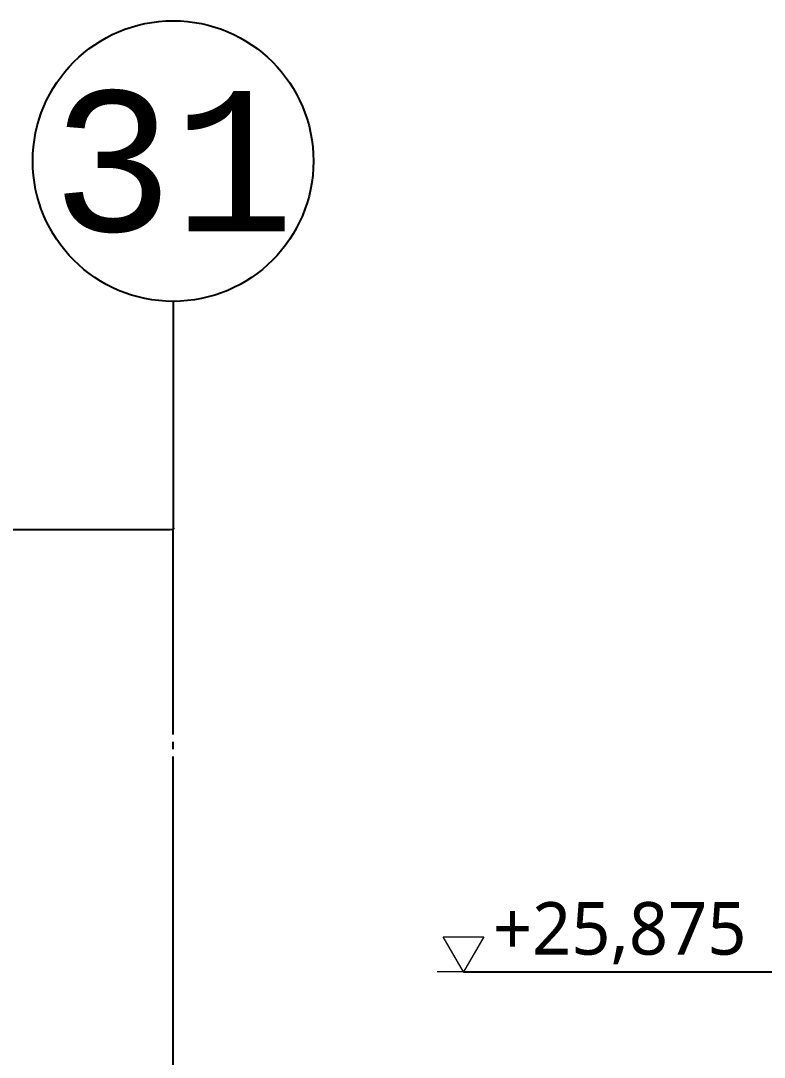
# Model space of a CAD drawing. Header units: millimetres. Extents: x -32710 to 654186, y -254124 to 420220.
# Drawn here: x 289062 to 297540, y 408401 to 420220 of the extents above; entities that cross this region are included whole.
import ezdxf
from ezdxf.enums import TextEntityAlignment as Align

# ---------------------------------------------------------------- set-up
doc = ezdxf.new("R2010")
doc.units = ezdxf.units.MM
doc.header["$LTSCALE"] = 1000
doc.linetypes.add('TPH12-SEC-@E$0$CENTERK5', pattern=[6.916, 6.667, -0.083, 0.083, -0.083])
for name, color, linetype in [('TPH12-SEC-@E$0$A-DIM', 8, 'Continuous'), ('TPH12-SEC-@E$0$FLAG', 252, 'Continuous'), ('TPH12-SEC-@E$0$H-SIN', 252, 'TPH12-SEC-@E$0$CENTERK5')]:
    doc.layers.add(name, color=color, linetype=linetype)
doc.styles.add('TPH12-SEC-@E$0$ATS', font='monotxt', dxfattribs={"bigfont": 'BIGFONT'})
doc.styles.add('TPH12-SEC-@E$0$MtXpl_', font='Microsoft JhengHei.ttf')
doc.styles.add('TPH12-SEC-@E$0$STANDARD', font='txt')
doc.dimstyles.new('TPH12-SEC-@E$0$生成的_樣式__1', dxfattribs={"dimtxt": 60, "dimasz": 30.4, "dimexe": 0.18, "dimexo": 0.0625, "dimgap": 0, "dimtad": 1, "dimtih": 1, "dimtoh": 1, "dimdec": 1, "dimzin": 0, "dimdsep": 46, "dimtxsty": 'TPH12-SEC-@E$0$STANDARD', "dimblk": 'TPH12-SEC-@E$0$ARROWHEAD_6', "dimblk1": 'TPH12-SEC-@E$0$ARROWHEAD_6', "dimblk2": 'TPH12-SEC-@E$0$ARROWHEAD_6', "dimcen": 0.09, "dimclrd": 12, "dimclre": 12, "dimclrt": 3, "dimazin": 0, "dimtfac": 1, "dimtdec": 4, "dimtmove": 0, "dimatfit": 3, "dimfxl": 1, "dimtolj": 1, "dimtzin": 0, "dimarcsym": 0})
doc.dimstyles.new('TPH12-SEC-@E$0$生成的_樣式__6', dxfattribs={"dimtxt": 60, "dimasz": 30.4, "dimexe": 0.18, "dimexo": 0.0625, "dimgap": 0, "dimtad": 1, "dimdec": 1, "dimzin": 0, "dimdsep": 46, "dimtxsty": 'TPH12-SEC-@E$0$STANDARD', "dimblk": 'TPH12-SEC-@E$0$ARROWHEAD_6', "dimblk1": 'TPH12-SEC-@E$0$ARROWHEAD_6', "dimblk2": 'TPH12-SEC-@E$0$ARROWHEAD_6', "dimcen": 0.09, "dimclrd": 12, "dimclre": 12, "dimclrt": 3, "dimazin": 0, "dimtfac": 1, "dimtdec": 4, "dimtmove": 0, "dimatfit": 3, "dimfxl": 1, "dimtolj": 1, "dimtzin": 0, "dimarcsym": 0})

# ---------------------------------------------------------------- blocks, each defined once
blk = doc.blocks.new('TPH12-SEC-@E$0$ARROWHEAD_6')
at = {"color": 0, "linetype": 'Continuous', "lineweight": 0}
for p, q in [((0, 0), (-1, 0)), ((-0.5, -0.5), (0.5, 0.5))]:
    blk.add_line(p, q, dxfattribs=at)
blk = doc.blocks.new('*D2864')
at = {"layer": 'DEFPOINTS', "color": 0, "linetype": 'Continuous', "transparency": 16777216}
for p in [(2811, 23425), (9609, 23425), (-60, 16000)]:
    blk.add_point(p, dxfattribs=at)
at = {"layer": 'TPH12-SEC-@E$0$A-DIM', "color": 12, "linetype": 'Continuous', "lineweight": -2, "transparency": 16777216}
for p, q in [((2811, 23425), (9609, 23425)), ((9609, 23395), (9609, 20629)), ((9609, 16030), (9609, 18796)), ((-60, 16000), (9609, 16000))]:
    blk.add_line(p, q, dxfattribs=at)
at = {"layer": 'TPH12-SEC-@E$0$A-DIM', "color": 12, "linetype": 'Continuous', "lineweight": -2, "transparency": 16777216, "xscale": 30.40000000000001, "yscale": 30.40000000000001, "zscale": 30.40000000000001}
for p, rotation in [((9609, 23425), 90), ((9609, 16000), 270)]:
    blk.add_blockref('TPH12-SEC-@E$0$ARROWHEAD_6', p, dxfattribs=dict(at, rotation=rotation))
at = {"layer": 'TPH12-SEC-@E$0$A-DIM', "color": 3, "linetype": 'Continuous', "lineweight": 0, "transparency": 16777216, "insert": (9609, 19713), "char_height": 500, "attachment_point": 5, "rotation": 90, "style": 'TPH12-SEC-@E$0$STANDARD'}
blk.add_mtext('\\A1;7425', dxfattribs=at)
blk = doc.blocks.new('*D2842')
at = {"layer": 'DEFPOINTS', "color": 0, "linetype": 'Continuous', "transparency": 16777216}
for p in [(290800, 414420), (281800, 414000), (290800, 414000)]:
    blk.add_point(p, dxfattribs=at)
at = {"layer": 'TPH12-SEC-@E$0$A-DIM', "color": 12, "linetype": 'Continuous', "lineweight": -2, "transparency": 16777216}
for p, q in [((281800, 414000), (281800, 414420)), ((281830, 414420), (290770, 414420)), ((290800, 414000), (290800, 414420))]:
    blk.add_line(p, q, dxfattribs=at)
at = {"layer": 'TPH12-SEC-@E$0$A-DIM', "color": 12, "linetype": 'Continuous', "lineweight": -2, "transparency": 16777216, "xscale": 30.40000000000001, "yscale": 30.40000000000001, "zscale": 30.40000000000001, "rotation": 180}
blk.add_blockref('TPH12-SEC-@E$0$ARROWHEAD_6', (281800, 414420), dxfattribs=at)
at = {"layer": 'TPH12-SEC-@E$0$A-DIM', "color": 12, "linetype": 'Continuous', "lineweight": -2, "transparency": 16777216, "xscale": 30.40000000000001, "yscale": 30.40000000000001, "zscale": 30.40000000000001}
blk.add_blockref('TPH12-SEC-@E$0$ARROWHEAD_6', (290800, 414420), dxfattribs=at)
at = {"layer": 'TPH12-SEC-@E$0$A-DIM', "color": 3, "linetype": 'Continuous', "lineweight": 0, "transparency": 16777216, "insert": (286300, 414720), "char_height": 600, "attachment_point": 5, "style": 'TPH12-SEC-@E$0$STANDARD'}
blk.add_mtext('\\A1;9000', dxfattribs=at)
blk = doc.blocks.new('TPH12-SEC-@E$0$A$C9ff6b36b')
at = {"layer": 'TPH12-SEC-@E$0$A-DIM', "color": 3, "lineweight": 0}
for p, q in [((2810.84, 23425), (2578.84, 23825)), ((2578.84, 23825), (3042.84, 23825)), ((3042.84, 23825), (2810.84, 23425))]:
    blk.add_line(p, q, dxfattribs=at)
at = {"layer": 'TPH12-SEC-@E$0$A-DIM', "color": 12, "lineweight": 0}
for q in [(2510.84, 23425), (3610.84, 23425)]:
    blk.add_line((2810.84, 23425), q, dxfattribs=at)
at = {"layer": 'TPH12-SEC-@E$0$A-DIM', "color": 3, "style": 'TPH12-SEC-@E$0$MtXpl_'}
blk.add_text('+25,875', height=600, dxfattribs=at).set_placement((3145.62, 23620.82))
at = {"layer": 'TPH12-SEC-@E$0$A-DIM', "color": 12, "linetype": 'Continuous', "lineweight": 0}
dim = blk.add_linear_dim(base=(9609.04, 23425), p1=(-60, 16000), p2=(2810.84, 23425), angle=90, dimstyle='TPH12-SEC-@E$0$生成的_樣式__6', override={"dimtxt": 500, "dimdec": 0}, dxfattribs=at)
dim.commit()
dim.dimension.update_dxf_attribs({"geometry": '*D2864', "text_midpoint": (9609.04, 19712.5), "dimtype": 128, "text_rotation": 90})
blk = doc.blocks.new('TPH12-SEC-@E')
at = {"layer": 'TPH12-SEC-@E$0$FLAG'}
blk.add_line((290800, 417020), (290800, 414420), dxfattribs=at)
blk.add_circle((290800, 418620), 1600, dxfattribs=at)
at = {"layer": 'TPH12-SEC-@E$0$H-SIN'}
blk.add_line((290800, 377500), (290800, 414000), dxfattribs=at)
blk.add_blockref('TPH12-SEC-@E$0$A$C9ff6b36b', (291300, 385950))
at = {"layer": 'TPH12-SEC-@E$0$FLAG', "style": 'TPH12-SEC-@E$0$ATS'}
blk.add_text('31', height=1600, dxfattribs=at).set_placement((290800, 418620), align=Align.MIDDLE)
at = {"layer": 'TPH12-SEC-@E$0$A-DIM', "color": 12, "linetype": 'Continuous', "lineweight": 0}
dim = blk.add_linear_dim(base=(290800, 414420), p1=(281800, 414000), p2=(290800, 414000), dimstyle='TPH12-SEC-@E$0$生成的_樣式__1', override={"dimtxt": 600, "dimdec": 0}, dxfattribs=at)
dim.commit()
dim.dimension.update_dxf_attribs({"geometry": '*D2842', "text_midpoint": (286300, 414420), "dimtype": 128})

msp = doc.modelspace()

# ---------------------------------------------------------------- block references
msp.add_blockref('TPH12-SEC-@E', (0, 0))

doc.saveas('drawing.dxf')
